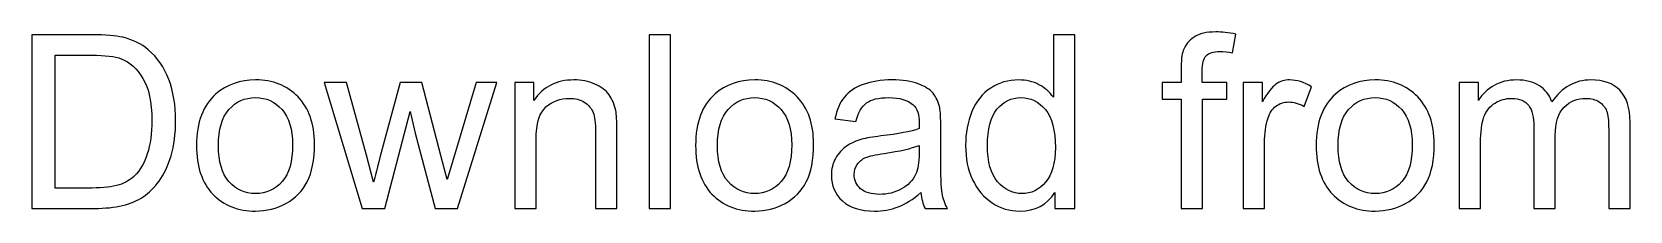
# Model space of a CAD drawing. Header units: millimetres. Extents: x -329 to 352, y -94 to 146.
# Drawn here: x -28.2 to 27.5, y -94 to -87.7 of the extents above; entities that cross this region are included whole.
import ezdxf

# ---------------------------------------------------------------- set-up
doc = ezdxf.new("R2010")
doc.units = ezdxf.units.MM
doc.header["$MEASUREMENT"] = 0
doc.layers.add('Layer 1', color=7, linetype='Continuous')

msp = doc.modelspace()

# ---------------------------------------------------------------- linework, layer by layer
at = {"layer": 'Layer 1', "color": 7}
for points, knots in [([(-28.2164, -93.9036), (-28.2164, -93.9036), (-28.2164, -87.8414), (-28.2164, -87.8414), (-28.2164, -87.8414), (-28.2164, -87.8414), (-26.1279, -87.8414), (-26.1279, -87.8414), (-26.1279, -87.8414), (-25.6566, -87.8414), (-25.2968, -87.8697), (-25.0484, -87.9275), (-25.0484, -87.9275), (-24.7013, -88.008), (-24.4049, -88.1533), (-24.1594, -88.3621), (-24.1594, -88.3621), (-23.8391, -88.6331), (-23.6006, -88.9774), (-23.4426, -89.3979), (-23.4426, -89.3979), (-23.2831, -89.8184), (-23.2041, -90.2996), (-23.2041, -90.8401), (-23.2041, -90.8401), (-23.2041, -91.3001), (-23.2577, -91.7079), (-23.3649, -92.0635), (-23.3649, -92.0635), (-23.4722, -92.4191), (-23.6105, -92.714), (-23.7784, -92.9469), (-23.7784, -92.9469), (-23.9477, -93.1797), (-24.1312, -93.3631), (-24.3316, -93.4958), (-24.3316, -93.4958), (-24.5305, -93.6298), (-24.7718, -93.7314), (-25.0541, -93.8006), (-25.0541, -93.8006), (-25.3377, -93.8697), (-25.6622, -93.9036), (-26.0291, -93.9036), (-26.0291, -93.9036), (-26.0291, -93.9036), (-28.2164, -93.9036), (-28.2164, -93.9036)], [0, 0, 0, 0, 0.0769231, 0.0769231, 0.0769231, 0.0769231, 0.1538462, 0.1538462, 0.1538462, 0.1538462, 0.2307692, 0.2307692, 0.2307692, 0.2307692, 0.3076923, 0.3076923, 0.3076923, 0.3076923, 0.3846154, 0.3846154, 0.3846154, 0.3846154, 0.4615385, 0.4615385, 0.4615385, 0.4615385, 0.5384615, 0.5384615, 0.5384615, 0.5384615, 0.6153846, 0.6153846, 0.6153846, 0.6153846, 0.6923077, 0.6923077, 0.6923077, 0.6923077, 0.7692308, 0.7692308, 0.7692308, 0.7692308, 0.8461538, 0.8461538, 0.8461538, 0.8461538, 1, 1, 1, 1]), ([(-6.6798, -93.9036), (-6.6798, -93.9036), (-6.6798, -87.8414), (-6.6798, -87.8414), (-6.6798, -87.8414), (-6.6798, -87.8414), (-5.9348, -87.8414), (-5.9348, -87.8414), (-5.9348, -87.8414), (-5.9348, -87.8414), (-5.9348, -93.9036), (-5.9348, -93.9036), (-5.9348, -93.9036), (-5.9348, -93.9036), (-6.6798, -93.9036), (-6.6798, -93.9036)], [0, 0, 0, 0, 0.2, 0.2, 0.2, 0.2, 0.4, 0.4, 0.4, 0.4, 0.6, 0.6, 0.6, 0.6, 1, 1, 1, 1]), ([(7.4722, -93.9036), (7.4722, -93.9036), (7.4722, -93.3462), (7.4722, -93.3462), (7.4722, -93.3462), (7.1943, -93.7794), (6.785, -93.9967), (6.2446, -93.9967), (6.2446, -93.9967), (5.8946, -93.9967), (5.5729, -93.9008), (5.2808, -93.7075), (5.2808, -93.7075), (4.9873, -93.5155), (4.7601, -93.246), (4.5978, -92.9017), (4.5978, -92.9017), (4.4369, -92.556), (4.3565, -92.1595), (4.3565, -91.7107), (4.3565, -91.7107), (4.3565, -91.2733), (4.4299, -90.8768), (4.5752, -90.5197), (4.5752, -90.5197), (4.722, -90.1641), (4.9407, -89.8904), (5.2328, -89.7013), (5.2328, -89.7013), (5.5235, -89.5108), (5.8509, -89.4162), (6.2107, -89.4162), (6.2107, -89.4162), (6.476, -89.4162), (6.7117, -89.4727), (6.9177, -89.5842), (6.9177, -89.5842), (7.1237, -89.6957), (7.2916, -89.8424), (7.4214, -90.0216), (7.4214, -90.0216), (7.4214, -90.0216), (7.4214, -87.8414), (7.4214, -87.8414), (7.4214, -87.8414), (7.4214, -87.8414), (8.1665, -87.8414), (8.1665, -87.8414), (8.1665, -87.8414), (8.1665, -87.8414), (8.1665, -93.9036), (8.1665, -93.9036), (8.1665, -93.9036), (8.1665, -93.9036), (7.4722, -93.9036), (7.4722, -93.9036)], [0, 0, 0, 0, 0.0666667, 0.0666667, 0.0666667, 0.0666667, 0.1333333, 0.1333333, 0.1333333, 0.1333333, 0.2, 0.2, 0.2, 0.2, 0.2666667, 0.2666667, 0.2666667, 0.2666667, 0.3333333, 0.3333333, 0.3333333, 0.3333333, 0.4, 0.4, 0.4, 0.4, 0.4666667, 0.4666667, 0.4666667, 0.4666667, 0.5333333, 0.5333333, 0.5333333, 0.5333333, 0.6, 0.6, 0.6, 0.6, 0.6666667, 0.6666667, 0.6666667, 0.6666667, 0.7333333, 0.7333333, 0.7333333, 0.7333333, 0.8, 0.8, 0.8, 0.8, 0.8666667, 0.8666667, 0.8666667, 0.8666667, 1, 1, 1, 1]), ([(11.8749, -93.9036), (11.8749, -93.9036), (11.8749, -90.0851), (11.8749, -90.0851), (11.8749, -90.0851), (11.8749, -90.0851), (11.2145, -90.0851), (11.2145, -90.0851), (11.2145, -90.0851), (11.2145, -90.0851), (11.2145, -89.5094), (11.2145, -89.5094), (11.2145, -89.5094), (11.2145, -89.5094), (11.8749, -89.5094), (11.8749, -89.5094), (11.8749, -89.5094), (11.8749, -89.5094), (11.8749, -89.0437), (11.8749, -89.0437), (11.8749, -89.0437), (11.8749, -88.7488), (11.9003, -88.5301), (11.9525, -88.3875), (11.9525, -88.3875), (12.0245, -88.1956), (12.1487, -88.039), (12.3293, -87.9191), (12.3293, -87.9191), (12.5085, -87.7991), (12.7611, -87.7398), (13.0856, -87.7398), (13.0856, -87.7398), (13.2959, -87.7398), (13.5273, -87.7652), (13.7813, -87.8146), (13.7813, -87.8146), (13.7813, -87.8146), (13.6698, -88.4666), (13.6698, -88.4666), (13.6698, -88.4666), (13.5146, -88.4398), (13.3693, -88.4256), (13.231, -88.4256), (13.231, -88.4256), (13.0052, -88.4256), (12.8458, -88.4736), (12.7512, -88.5696), (12.7512, -88.5696), (12.6581, -88.6655), (12.6115, -88.8447), (12.6115, -89.1072), (12.6115, -89.1072), (12.6115, -89.1072), (12.6115, -89.5094), (12.6115, -89.5094), (12.6115, -89.5094), (12.6115, -89.5094), (13.4666, -89.5094), (13.4666, -89.5094), (13.4666, -89.5094), (13.4666, -89.5094), (13.4666, -90.0851), (13.4666, -90.0851), (13.4666, -90.0851), (13.4666, -90.0851), (12.62, -90.0851), (12.62, -90.0851), (12.62, -90.0851), (12.62, -90.0851), (12.62, -93.9036), (12.62, -93.9036), (12.62, -93.9036), (12.62, -93.9036), (11.8749, -93.9036), (11.8749, -93.9036)], [0, 0, 0, 0, 0.05, 0.05, 0.05, 0.05, 0.1, 0.1, 0.1, 0.1, 0.15, 0.15, 0.15, 0.15, 0.2, 0.2, 0.2, 0.2, 0.25, 0.25, 0.25, 0.25, 0.3, 0.3, 0.3, 0.3, 0.35, 0.35, 0.35, 0.35, 0.4, 0.4, 0.4, 0.4, 0.45, 0.45, 0.45, 0.45, 0.5, 0.5, 0.5, 0.5, 0.55, 0.55, 0.55, 0.55, 0.6, 0.6, 0.6, 0.6, 0.65, 0.65, 0.65, 0.65, 0.7, 0.7, 0.7, 0.7, 0.75, 0.75, 0.75, 0.75, 0.8, 0.8, 0.8, 0.8, 0.85, 0.85, 0.85, 0.85, 0.9, 0.9, 0.9, 0.9, 1, 1, 1, 1]), ([(-27.412, -93.1924), (-27.412, -93.1924), (-26.1194, -93.1924), (-26.1194, -93.1924), (-26.1194, -93.1924), (-25.7201, -93.1924), (-25.4068, -93.1557), (-25.1796, -93.0809), (-25.1796, -93.0809), (-24.9525, -93.0061), (-24.7718, -92.9017), (-24.6364, -92.7662), (-24.6364, -92.7662), (-24.4473, -92.5757), (-24.2991, -92.3189), (-24.1933, -91.9972), (-24.1933, -91.9972), (-24.0874, -91.6754), (-24.0338, -91.286), (-24.0338, -90.8274), (-24.0338, -90.8274), (-24.0338, -90.1924), (-24.1382, -89.7041), (-24.3457, -89.3626), (-24.3457, -89.3626), (-24.5531, -89.0211), (-24.8057, -88.7925), (-25.1034, -88.6768), (-25.1034, -88.6768), (-25.3179, -88.5936), (-25.6637, -88.5526), (-26.1406, -88.5526), (-26.1406, -88.5526), (-26.1406, -88.5526), (-27.412, -88.5526), (-27.412, -88.5526), (-27.412, -88.5526), (-27.412, -88.5526), (-27.412, -93.1924), (-27.412, -93.1924)], [0, 0, 0, 0, 0.0909091, 0.0909091, 0.0909091, 0.0909091, 0.1818182, 0.1818182, 0.1818182, 0.1818182, 0.2727273, 0.2727273, 0.2727273, 0.2727273, 0.3636364, 0.3636364, 0.3636364, 0.3636364, 0.4545455, 0.4545455, 0.4545455, 0.4545455, 0.5454545, 0.5454545, 0.5454545, 0.5454545, 0.6363636, 0.6363636, 0.6363636, 0.6363636, 0.7272727, 0.7272727, 0.7272727, 0.7272727, 0.8181818, 0.8181818, 0.8181818, 0.8181818, 1, 1, 1, 1]), ([(-22.4745, -91.7065), (-22.4745, -90.8951), (-22.2487, -90.294), (-21.7958, -89.9031), (-21.7958, -89.9031), (-21.419, -89.5785), (-20.9575, -89.4162), (-20.4143, -89.4162), (-20.4143, -89.4162), (-19.8117, -89.4162), (-19.3178, -89.6138), (-18.934, -90.0089), (-18.934, -90.0089), (-18.5516, -90.4026), (-18.3597, -90.9487), (-18.3597, -91.6444), (-18.3597, -91.6444), (-18.3597, -92.2088), (-18.4443, -92.6519), (-18.6137, -92.9751), (-18.6137, -92.9751), (-18.783, -93.2982), (-19.03, -93.5494), (-19.3545, -93.7286), (-19.3545, -93.7286), (-19.6777, -93.9078), (-20.0319, -93.9967), (-20.4143, -93.9967), (-20.4143, -93.9967), (-21.0295, -93.9967), (-21.5262, -93.8006), (-21.9058, -93.4069), (-21.9058, -93.4069), (-22.2854, -93.0132), (-22.4745, -92.4459), (-22.4745, -91.7065)], [0, 0, 0, 0, 0.1, 0.1, 0.1, 0.1, 0.2, 0.2, 0.2, 0.2, 0.3, 0.3, 0.3, 0.3, 0.4, 0.4, 0.4, 0.4, 0.5, 0.5, 0.5, 0.5, 0.6, 0.6, 0.6, 0.6, 0.7, 0.7, 0.7, 0.7, 0.8, 0.8, 0.8, 0.8, 1, 1, 1, 1]), ([(-16.696, -93.9036), (-16.696, -93.9036), (-18.0238, -89.5094), (-18.0238, -89.5094), (-18.0238, -89.5094), (-18.0238, -89.5094), (-17.2449, -89.5094), (-17.2449, -89.5094), (-17.2449, -89.5094), (-17.2449, -89.5094), (-16.5436, -92.0452), (-16.5436, -92.0452), (-16.5436, -92.0452), (-16.5436, -92.0452), (-16.2952, -92.9892), (-16.2952, -92.9892), (-16.2952, -92.9892), (-16.2853, -92.9426), (-16.2091, -92.6407), (-16.068, -92.0833), (-16.068, -92.0833), (-16.068, -92.0833), (-15.3723, -89.5094), (-15.3723, -89.5094), (-15.3723, -89.5094), (-15.3723, -89.5094), (-14.6089, -89.5094), (-14.6089, -89.5094), (-14.6089, -89.5094), (-14.6089, -89.5094), (-13.9471, -92.0607), (-13.9471, -92.0607), (-13.9471, -92.0607), (-13.9471, -92.0607), (-13.7312, -92.8975), (-13.7312, -92.8975), (-13.7312, -92.8975), (-13.7312, -92.8975), (-13.4786, -92.0494), (-13.4786, -92.0494), (-13.4786, -92.0494), (-13.4786, -92.0494), (-12.7194, -89.5094), (-12.7194, -89.5094), (-12.7194, -89.5094), (-12.7194, -89.5094), (-11.9955, -89.5094), (-11.9955, -89.5094), (-11.9955, -89.5094), (-11.9955, -89.5094), (-13.3742, -93.9036), (-13.3742, -93.9036), (-13.3742, -93.9036), (-13.3742, -93.9036), (-14.1447, -93.9036), (-14.1447, -93.9036), (-14.1447, -93.9036), (-14.1447, -93.9036), (-14.8418, -91.2747), (-14.8418, -91.2747), (-14.8418, -91.2747), (-14.8418, -91.2747), (-15.0182, -90.5226), (-15.0182, -90.5226), (-15.0182, -90.5226), (-15.0182, -90.5226), (-15.9072, -93.9036), (-15.9072, -93.9036), (-15.9072, -93.9036), (-15.9072, -93.9036), (-16.696, -93.9036), (-16.696, -93.9036)], [0, 0, 0, 0, 0.0526316, 0.0526316, 0.0526316, 0.0526316, 0.1052632, 0.1052632, 0.1052632, 0.1052632, 0.1578947, 0.1578947, 0.1578947, 0.1578947, 0.2105263, 0.2105263, 0.2105263, 0.2105263, 0.2631579, 0.2631579, 0.2631579, 0.2631579, 0.3157895, 0.3157895, 0.3157895, 0.3157895, 0.3684211, 0.3684211, 0.3684211, 0.3684211, 0.4210526, 0.4210526, 0.4210526, 0.4210526, 0.4736842, 0.4736842, 0.4736842, 0.4736842, 0.5263158, 0.5263158, 0.5263158, 0.5263158, 0.5789474, 0.5789474, 0.5789474, 0.5789474, 0.6315789, 0.6315789, 0.6315789, 0.6315789, 0.6842105, 0.6842105, 0.6842105, 0.6842105, 0.7368421, 0.7368421, 0.7368421, 0.7368421, 0.7894737, 0.7894737, 0.7894737, 0.7894737, 0.8421053, 0.8421053, 0.8421053, 0.8421053, 0.8947368, 0.8947368, 0.8947368, 0.8947368, 1, 1, 1, 1]), ([(-11.3718, -93.9036), (-11.3718, -93.9036), (-11.3718, -89.5094), (-11.3718, -89.5094), (-11.3718, -89.5094), (-11.3718, -89.5094), (-10.7029, -89.5094), (-10.7029, -89.5094), (-10.7029, -89.5094), (-10.7029, -89.5094), (-10.7029, -90.1331), (-10.7029, -90.1331), (-10.7029, -90.1331), (-10.3812, -89.6547), (-9.9155, -89.4162), (-9.3073, -89.4162), (-9.3073, -89.4162), (-9.042, -89.4162), (-8.7993, -89.4642), (-8.5778, -89.5588), (-8.5778, -89.5588), (-8.3562, -89.6533), (-8.1897, -89.7789), (-8.0797, -89.9327), (-8.0797, -89.9327), (-7.9696, -90.0865), (-7.892, -90.27), (-7.8482, -90.4816), (-7.8482, -90.4816), (-7.8214, -90.6199), (-7.8073, -90.8612), (-7.8073, -91.2055), (-7.8073, -91.2055), (-7.8073, -91.2055), (-7.8073, -93.9036), (-7.8073, -93.9036), (-7.8073, -93.9036), (-7.8073, -93.9036), (-8.5524, -93.9036), (-8.5524, -93.9036), (-8.5524, -93.9036), (-8.5524, -93.9036), (-8.5524, -91.2338), (-8.5524, -91.2338), (-8.5524, -91.2338), (-8.5524, -90.9304), (-8.5806, -90.7032), (-8.6385, -90.5536), (-8.6385, -90.5536), (-8.6963, -90.404), (-8.7993, -90.2841), (-8.9461, -90.1938), (-8.9461, -90.1938), (-9.0928, -90.1049), (-9.2664, -90.0597), (-9.464, -90.0597), (-9.464, -90.0597), (-9.7801, -90.0597), (-10.0524, -90.1599), (-10.2824, -90.3617), (-10.2824, -90.3617), (-10.5124, -90.5621), (-10.6267, -90.9445), (-10.6267, -91.5061), (-10.6267, -91.5061), (-10.6267, -91.5061), (-10.6267, -93.9036), (-10.6267, -93.9036), (-10.6267, -93.9036), (-10.6267, -93.9036), (-11.3718, -93.9036), (-11.3718, -93.9036)], [0, 0, 0, 0, 0.0526316, 0.0526316, 0.0526316, 0.0526316, 0.1052632, 0.1052632, 0.1052632, 0.1052632, 0.1578947, 0.1578947, 0.1578947, 0.1578947, 0.2105263, 0.2105263, 0.2105263, 0.2105263, 0.2631579, 0.2631579, 0.2631579, 0.2631579, 0.3157895, 0.3157895, 0.3157895, 0.3157895, 0.3684211, 0.3684211, 0.3684211, 0.3684211, 0.4210526, 0.4210526, 0.4210526, 0.4210526, 0.4736842, 0.4736842, 0.4736842, 0.4736842, 0.5263158, 0.5263158, 0.5263158, 0.5263158, 0.5789474, 0.5789474, 0.5789474, 0.5789474, 0.6315789, 0.6315789, 0.6315789, 0.6315789, 0.6842105, 0.6842105, 0.6842105, 0.6842105, 0.7368421, 0.7368421, 0.7368421, 0.7368421, 0.7894737, 0.7894737, 0.7894737, 0.7894737, 0.8421053, 0.8421053, 0.8421053, 0.8421053, 0.8947368, 0.8947368, 0.8947368, 0.8947368, 1, 1, 1, 1]), ([(-5.0613, -91.7065), (-5.0613, -90.8951), (-4.8355, -90.294), (-4.3826, -89.9031), (-4.3826, -89.9031), (-4.0058, -89.5785), (-3.5443, -89.4162), (-3.0011, -89.4162), (-3.0011, -89.4162), (-2.3985, -89.4162), (-1.9046, -89.6138), (-1.5208, -90.0089), (-1.5208, -90.0089), (-1.1384, -90.4026), (-0.9465, -90.9487), (-0.9465, -91.6444), (-0.9465, -91.6444), (-0.9465, -92.2088), (-1.0311, -92.6519), (-1.2005, -92.9751), (-1.2005, -92.9751), (-1.3698, -93.2982), (-1.6168, -93.5494), (-1.9413, -93.7286), (-1.9413, -93.7286), (-2.2645, -93.9078), (-2.6187, -93.9967), (-3.0011, -93.9967), (-3.0011, -93.9967), (-3.6163, -93.9967), (-4.113, -93.8006), (-4.4926, -93.4069), (-4.4926, -93.4069), (-4.8722, -93.0132), (-5.0613, -92.4459), (-5.0613, -91.7065)], [0, 0, 0, 0, 0.1, 0.1, 0.1, 0.1, 0.2, 0.2, 0.2, 0.2, 0.3, 0.3, 0.3, 0.3, 0.4, 0.4, 0.4, 0.4, 0.5, 0.5, 0.5, 0.5, 0.6, 0.6, 0.6, 0.6, 0.7, 0.7, 0.7, 0.7, 0.8, 0.8, 0.8, 0.8, 1, 1, 1, 1]), ([(2.7972, -93.3533), (2.5206, -93.5889), (2.2539, -93.754), (1.9985, -93.8514), (1.9985, -93.8514), (1.7431, -93.9488), (1.4694, -93.9967), (1.1758, -93.9967), (1.1758, -93.9967), (0.6932, -93.9967), (0.3221, -93.8796), (0.0625, -93.644), (0.0625, -93.644), (-0.1972, -93.4097), (-0.327, -93.1091), (-0.327, -92.7437), (-0.327, -92.7437), (-0.327, -92.5292), (-0.2776, -92.333), (-0.1802, -92.1552), (-0.1802, -92.1552), (-0.0815, -91.9774), (0.0469, -91.8363), (0.205, -91.7291), (0.205, -91.7291), (0.3644, -91.6218), (0.5422, -91.54), (0.7412, -91.4849), (0.7412, -91.4849), (0.888, -91.4468), (1.1095, -91.4102), (1.4044, -91.3735), (1.4044, -91.3735), (2.0056, -91.3029), (2.4501, -91.2168), (2.7337, -91.1181), (2.7337, -91.1181), (2.7365, -91.0165), (2.7379, -90.9515), (2.7379, -90.9247), (2.7379, -90.9247), (2.7379, -90.6228), (2.6674, -90.4097), (2.5263, -90.2855), (2.5263, -90.2855), (2.3358, -90.1176), (2.0521, -90.0343), (1.6768, -90.0343), (1.6768, -90.0343), (1.3254, -90.0343), (1.0658, -90.0964), (0.8993, -90.2192), (0.8993, -90.2192), (0.7313, -90.3419), (0.6086, -90.5593), (0.5281, -90.8725), (0.5281, -90.8725), (0.5281, -90.8725), (-0.2, -90.7709), (-0.2, -90.7709), (-0.2, -90.7709), (-0.1337, -90.4591), (-0.025, -90.2065), (0.1274, -90.0146), (0.1274, -90.0146), (0.2798, -89.8227), (0.4999, -89.6759), (0.7878, -89.5715), (0.7878, -89.5715), (1.0742, -89.4685), (1.4087, -89.4162), (1.7869, -89.4162), (1.7869, -89.4162), (2.1622, -89.4162), (2.4684, -89.46), (2.7041, -89.5489), (2.7041, -89.5489), (2.9383, -89.6378), (3.1119, -89.7479), (3.222, -89.8819), (3.222, -89.8819), (3.332, -90.016), (3.4096, -90.1853), (3.4548, -90.3899), (3.4548, -90.3899), (3.4788, -90.5169), (3.4915, -90.7455), (3.4915, -91.0743), (3.4915, -91.0743), (3.4915, -91.0743), (3.4915, -92.0621), (3.4915, -92.0621), (3.4915, -92.0621), (3.4915, -92.7521), (3.507, -93.1882), (3.538, -93.373), (3.538, -93.373), (3.5677, -93.5579), (3.6298, -93.7343), (3.7201, -93.9036), (3.7201, -93.9036), (3.7201, -93.9036), (2.9411, -93.9036), (2.9411, -93.9036), (2.9411, -93.9036), (2.8664, -93.747), (2.8184, -93.5635), (2.7972, -93.3533)], [0, 0, 0, 0, 0.0357143, 0.0357143, 0.0357143, 0.0357143, 0.0714286, 0.0714286, 0.0714286, 0.0714286, 0.1071429, 0.1071429, 0.1071429, 0.1071429, 0.1428571, 0.1428571, 0.1428571, 0.1428571, 0.1785714, 0.1785714, 0.1785714, 0.1785714, 0.2142857, 0.2142857, 0.2142857, 0.2142857, 0.25, 0.25, 0.25, 0.25, 0.2857143, 0.2857143, 0.2857143, 0.2857143, 0.3214286, 0.3214286, 0.3214286, 0.3214286, 0.3571429, 0.3571429, 0.3571429, 0.3571429, 0.3928571, 0.3928571, 0.3928571, 0.3928571, 0.4285714, 0.4285714, 0.4285714, 0.4285714, 0.4642857, 0.4642857, 0.4642857, 0.4642857, 0.5, 0.5, 0.5, 0.5, 0.5357143, 0.5357143, 0.5357143, 0.5357143, 0.5714286, 0.5714286, 0.5714286, 0.5714286, 0.6071429, 0.6071429, 0.6071429, 0.6071429, 0.6428571, 0.6428571, 0.6428571, 0.6428571, 0.6785714, 0.6785714, 0.6785714, 0.6785714, 0.7142857, 0.7142857, 0.7142857, 0.7142857, 0.75, 0.75, 0.75, 0.75, 0.7857143, 0.7857143, 0.7857143, 0.7857143, 0.8214286, 0.8214286, 0.8214286, 0.8214286, 0.8571429, 0.8571429, 0.8571429, 0.8571429, 0.8928571, 0.8928571, 0.8928571, 0.8928571, 0.9285714, 0.9285714, 0.9285714, 0.9285714, 1, 1, 1, 1]), ([(14.0409, -93.9036), (14.0409, -93.9036), (14.0409, -89.5094), (14.0409, -89.5094), (14.0409, -89.5094), (14.0409, -89.5094), (14.7098, -89.5094), (14.7098, -89.5094), (14.7098, -89.5094), (14.7098, -89.5094), (14.7098, -90.1825), (14.7098, -90.1825), (14.7098, -90.1825), (14.8805, -89.8706), (15.0386, -89.6646), (15.1839, -89.5658), (15.1839, -89.5658), (15.3293, -89.4656), (15.4887, -89.4162), (15.6623, -89.4162), (15.6623, -89.4162), (15.9135, -89.4162), (16.1689, -89.4953), (16.4285, -89.6519), (16.4285, -89.6519), (16.4285, -89.6519), (16.1633, -90.3391), (16.1633, -90.3391), (16.1633, -90.3391), (15.9826, -90.2375), (15.802, -90.1867), (15.6214, -90.1867), (15.6214, -90.1867), (15.4591, -90.1867), (15.3138, -90.2361), (15.1854, -90.3335), (15.1854, -90.3335), (15.0569, -90.4308), (14.9652, -90.5663), (14.9102, -90.7399), (14.9102, -90.7399), (14.8269, -91.0038), (14.786, -91.293), (14.786, -91.6077), (14.786, -91.6077), (14.786, -91.6077), (14.786, -93.9036), (14.786, -93.9036), (14.786, -93.9036), (14.786, -93.9036), (14.0409, -93.9036), (14.0409, -93.9036)], [0, 0, 0, 0, 0.0714286, 0.0714286, 0.0714286, 0.0714286, 0.1428571, 0.1428571, 0.1428571, 0.1428571, 0.2142857, 0.2142857, 0.2142857, 0.2142857, 0.2857143, 0.2857143, 0.2857143, 0.2857143, 0.3571429, 0.3571429, 0.3571429, 0.3571429, 0.4285714, 0.4285714, 0.4285714, 0.4285714, 0.5, 0.5, 0.5, 0.5, 0.5714286, 0.5714286, 0.5714286, 0.5714286, 0.6428571, 0.6428571, 0.6428571, 0.6428571, 0.7142857, 0.7142857, 0.7142857, 0.7142857, 0.7857143, 0.7857143, 0.7857143, 0.7857143, 0.8571429, 0.8571429, 0.8571429, 0.8571429, 1, 1, 1, 1]), ([(16.5894, -91.7065), (16.5894, -90.8951), (16.8152, -90.294), (17.2681, -89.9031), (17.2681, -89.9031), (17.6449, -89.5785), (18.1064, -89.4162), (18.6496, -89.4162), (18.6496, -89.4162), (19.2522, -89.4162), (19.7461, -89.6138), (20.1299, -90.0089), (20.1299, -90.0089), (20.5123, -90.4026), (20.7042, -90.9487), (20.7042, -91.6444), (20.7042, -91.6444), (20.7042, -92.2088), (20.6196, -92.6519), (20.4502, -92.9751), (20.4502, -92.9751), (20.2809, -93.2982), (20.0339, -93.5494), (19.7094, -93.7286), (19.7094, -93.7286), (19.3862, -93.9078), (19.032, -93.9967), (18.6496, -93.9967), (18.6496, -93.9967), (18.0344, -93.9967), (17.5377, -93.8006), (17.1581, -93.4069), (17.1581, -93.4069), (16.7785, -93.0132), (16.5894, -92.4459), (16.5894, -91.7065)], [0, 0, 0, 0, 0.1, 0.1, 0.1, 0.1, 0.2, 0.2, 0.2, 0.2, 0.3, 0.3, 0.3, 0.3, 0.4, 0.4, 0.4, 0.4, 0.5, 0.5, 0.5, 0.5, 0.6, 0.6, 0.6, 0.6, 0.7, 0.7, 0.7, 0.7, 0.8, 0.8, 0.8, 0.8, 1, 1, 1, 1]), ([(21.5777, -93.9036), (21.5777, -93.9036), (21.5777, -89.5094), (21.5777, -89.5094), (21.5777, -89.5094), (21.5777, -89.5094), (22.2466, -89.5094), (22.2466, -89.5094), (22.2466, -89.5094), (22.2466, -89.5094), (22.2466, -90.1303), (22.2466, -90.1303), (22.2466, -90.1303), (22.3834, -89.9158), (22.5669, -89.7422), (22.7955, -89.6124), (22.7955, -89.6124), (23.0241, -89.4812), (23.2837, -89.4162), (23.5758, -89.4162), (23.5758, -89.4162), (23.9004, -89.4162), (24.1671, -89.484), (24.3745, -89.618), (24.3745, -89.618), (24.582, -89.7535), (24.7287, -89.9412), (24.8134, -90.1839), (24.8134, -90.1839), (25.1633, -89.6717), (25.6163, -89.4162), (26.1751, -89.4162), (26.1751, -89.4162), (26.6126, -89.4162), (26.9498, -89.5362), (27.1841, -89.7775), (27.1841, -89.7775), (27.4197, -90.0188), (27.5383, -90.3899), (27.5383, -90.8909), (27.5383, -90.8909), (27.5383, -90.8909), (27.5383, -93.9036), (27.5383, -93.9036), (27.5383, -93.9036), (27.5383, -93.9036), (26.7932, -93.9036), (26.7932, -93.9036), (26.7932, -93.9036), (26.7932, -93.9036), (26.7932, -91.1378), (26.7932, -91.1378), (26.7932, -91.1378), (26.7932, -90.8415), (26.7678, -90.627), (26.7198, -90.4958), (26.7198, -90.4958), (26.6718, -90.3645), (26.5843, -90.2601), (26.4559, -90.1797), (26.4559, -90.1797), (26.3289, -90.0992), (26.1794, -90.0597), (26.0086, -90.0597), (26.0086, -90.0597), (25.6982, -90.0597), (25.4413, -90.1627), (25.2367, -90.3673), (25.2367, -90.3673), (25.0321, -90.5734), (24.9305, -90.9022), (24.9305, -91.3537), (24.9305, -91.3537), (24.9305, -91.3537), (24.9305, -93.9036), (24.9305, -93.9036), (24.9305, -93.9036), (24.9305, -93.9036), (24.1854, -93.9036), (24.1854, -93.9036), (24.1854, -93.9036), (24.1854, -93.9036), (24.1854, -91.0517), (24.1854, -91.0517), (24.1854, -91.0517), (24.1854, -90.7215), (24.1248, -90.4732), (24.0034, -90.3081), (24.0034, -90.3081), (23.8821, -90.143), (23.6831, -90.0597), (23.4079, -90.0597), (23.4079, -90.0597), (23.1991, -90.0597), (23.0058, -90.1148), (22.828, -90.2248), (22.828, -90.2248), (22.6502, -90.3349), (22.5217, -90.4958), (22.4413, -90.7088), (22.4413, -90.7088), (22.3623, -90.9205), (22.3228, -91.2267), (22.3228, -91.6261), (22.3228, -91.6261), (22.3228, -91.6261), (22.3228, -93.9036), (22.3228, -93.9036), (22.3228, -93.9036), (22.3228, -93.9036), (21.5777, -93.9036), (21.5777, -93.9036)], [0, 0, 0, 0, 0.0344828, 0.0344828, 0.0344828, 0.0344828, 0.0689655, 0.0689655, 0.0689655, 0.0689655, 0.1034483, 0.1034483, 0.1034483, 0.1034483, 0.137931, 0.137931, 0.137931, 0.137931, 0.1724138, 0.1724138, 0.1724138, 0.1724138, 0.2068966, 0.2068966, 0.2068966, 0.2068966, 0.2413793, 0.2413793, 0.2413793, 0.2413793, 0.2758621, 0.2758621, 0.2758621, 0.2758621, 0.3103448, 0.3103448, 0.3103448, 0.3103448, 0.3448276, 0.3448276, 0.3448276, 0.3448276, 0.3793103, 0.3793103, 0.3793103, 0.3793103, 0.4137931, 0.4137931, 0.4137931, 0.4137931, 0.4482759, 0.4482759, 0.4482759, 0.4482759, 0.4827586, 0.4827586, 0.4827586, 0.4827586, 0.5172414, 0.5172414, 0.5172414, 0.5172414, 0.5517241, 0.5517241, 0.5517241, 0.5517241, 0.5862069, 0.5862069, 0.5862069, 0.5862069, 0.6206897, 0.6206897, 0.6206897, 0.6206897, 0.6551724, 0.6551724, 0.6551724, 0.6551724, 0.6896552, 0.6896552, 0.6896552, 0.6896552, 0.7241379, 0.7241379, 0.7241379, 0.7241379, 0.7586207, 0.7586207, 0.7586207, 0.7586207, 0.7931034, 0.7931034, 0.7931034, 0.7931034, 0.8275862, 0.8275862, 0.8275862, 0.8275862, 0.862069, 0.862069, 0.862069, 0.862069, 0.8965517, 0.8965517, 0.8965517, 0.8965517, 0.9310345, 0.9310345, 0.9310345, 0.9310345, 1, 1, 1, 1]), ([(-21.7125, -91.7079), (-21.7125, -92.2695), (-21.5897, -92.69), (-21.3442, -92.968), (-21.3442, -92.968), (-21.0972, -93.2474), (-20.7882, -93.3871), (-20.4143, -93.3871), (-20.4143, -93.3871), (-20.0446, -93.3871), (-19.7369, -93.2474), (-19.49, -92.9666), (-19.49, -92.9666), (-19.2445, -92.6858), (-19.1217, -92.2582), (-19.1217, -91.6839), (-19.1217, -91.6839), (-19.1217, -91.142), (-19.2459, -90.7314), (-19.4928, -90.4534), (-19.4928, -90.4534), (-19.7398, -90.174), (-20.0474, -90.0343), (-20.4143, -90.0343), (-20.4143, -90.0343), (-20.7882, -90.0343), (-21.0972, -90.1726), (-21.3442, -90.4506), (-21.3442, -90.4506), (-21.5897, -90.7286), (-21.7125, -91.1477), (-21.7125, -91.7079)], [0, 0, 0, 0, 0.1111111, 0.1111111, 0.1111111, 0.1111111, 0.2222222, 0.2222222, 0.2222222, 0.2222222, 0.3333333, 0.3333333, 0.3333333, 0.3333333, 0.4444444, 0.4444444, 0.4444444, 0.4444444, 0.5555556, 0.5555556, 0.5555556, 0.5555556, 0.6666667, 0.6666667, 0.6666667, 0.6666667, 0.7777778, 0.7777778, 0.7777778, 0.7777778, 1, 1, 1, 1]), ([(-4.2993, -91.7079), (-4.2993, -92.2695), (-4.1765, -92.69), (-3.931, -92.968), (-3.931, -92.968), (-3.684, -93.2474), (-3.375, -93.3871), (-3.0011, -93.3871), (-3.0011, -93.3871), (-2.6314, -93.3871), (-2.3237, -93.2474), (-2.0768, -92.9666), (-2.0768, -92.9666), (-1.8313, -92.6858), (-1.7085, -92.2582), (-1.7085, -91.6839), (-1.7085, -91.6839), (-1.7085, -91.142), (-1.8327, -90.7314), (-2.0796, -90.4534), (-2.0796, -90.4534), (-2.3266, -90.174), (-2.6342, -90.0343), (-3.0011, -90.0343), (-3.0011, -90.0343), (-3.375, -90.0343), (-3.684, -90.1726), (-3.931, -90.4506), (-3.931, -90.4506), (-4.1765, -90.7286), (-4.2993, -91.1477), (-4.2993, -91.7079)], [0, 0, 0, 0, 0.1111111, 0.1111111, 0.1111111, 0.1111111, 0.2222222, 0.2222222, 0.2222222, 0.2222222, 0.3333333, 0.3333333, 0.3333333, 0.3333333, 0.4444444, 0.4444444, 0.4444444, 0.4444444, 0.5555556, 0.5555556, 0.5555556, 0.5555556, 0.6666667, 0.6666667, 0.6666667, 0.6666667, 0.7777778, 0.7777778, 0.7777778, 0.7777778, 1, 1, 1, 1]), ([(5.1185, -91.7121), (5.1185, -92.2738), (5.237, -92.6929), (5.4755, -92.9709), (5.4755, -92.9709), (5.7126, -93.2488), (5.9934, -93.3871), (6.3165, -93.3871), (6.3165, -93.3871), (6.6425, -93.3871), (6.9191, -93.2545), (7.1477, -92.9892), (7.1477, -92.9892), (7.3749, -92.7239), (7.4892, -92.3189), (7.4892, -91.7742), (7.4892, -91.7742), (7.4892, -91.1759), (7.3735, -90.7356), (7.1406, -90.4548), (7.1406, -90.4548), (6.9092, -90.174), (6.6228, -90.0343), (6.2827, -90.0343), (6.2827, -90.0343), (5.9511, -90.0343), (5.6745, -90.1684), (5.4515, -90.4379), (5.4515, -90.4379), (5.23, -90.7074), (5.1185, -91.1322), (5.1185, -91.7121)], [0, 0, 0, 0, 0.1111111, 0.1111111, 0.1111111, 0.1111111, 0.2222222, 0.2222222, 0.2222222, 0.2222222, 0.3333333, 0.3333333, 0.3333333, 0.3333333, 0.4444444, 0.4444444, 0.4444444, 0.4444444, 0.5555556, 0.5555556, 0.5555556, 0.5555556, 0.6666667, 0.6666667, 0.6666667, 0.6666667, 0.7777778, 0.7777778, 0.7777778, 0.7777778, 1, 1, 1, 1]), ([(17.3514, -91.7079), (17.3514, -92.2695), (17.4742, -92.69), (17.7197, -92.968), (17.7197, -92.968), (17.9667, -93.2474), (18.2757, -93.3871), (18.6496, -93.3871), (18.6496, -93.3871), (19.0193, -93.3871), (19.327, -93.2474), (19.5739, -92.9666), (19.5739, -92.9666), (19.8194, -92.6858), (19.9422, -92.2582), (19.9422, -91.6839), (19.9422, -91.6839), (19.9422, -91.142), (19.818, -90.7314), (19.5711, -90.4534), (19.5711, -90.4534), (19.3241, -90.174), (19.0165, -90.0343), (18.6496, -90.0343), (18.6496, -90.0343), (18.2757, -90.0343), (17.9667, -90.1726), (17.7197, -90.4506), (17.7197, -90.4506), (17.4742, -90.7286), (17.3514, -91.1477), (17.3514, -91.7079)], [0, 0, 0, 0, 0.1111111, 0.1111111, 0.1111111, 0.1111111, 0.2222222, 0.2222222, 0.2222222, 0.2222222, 0.3333333, 0.3333333, 0.3333333, 0.3333333, 0.4444444, 0.4444444, 0.4444444, 0.4444444, 0.5555556, 0.5555556, 0.5555556, 0.5555556, 0.6666667, 0.6666667, 0.6666667, 0.6666667, 0.7777778, 0.7777778, 0.7777778, 0.7777778, 1, 1, 1, 1]), ([(2.7379, -91.7023), (2.467, -91.8123), (2.0606, -91.9055), (1.5187, -91.9817), (1.5187, -91.9817), (1.2111, -92.0254), (0.9938, -92.0748), (0.8668, -92.1298), (0.8668, -92.1298), (0.7398, -92.1849), (0.6424, -92.2653), (0.5733, -92.3697), (0.5733, -92.3697), (0.5041, -92.4755), (0.4689, -92.5927), (0.4689, -92.7225), (0.4689, -92.7225), (0.4689, -92.9186), (0.5437, -93.0837), (0.6946, -93.215), (0.6946, -93.215), (0.8456, -93.3462), (1.0658, -93.4125), (1.3551, -93.4125), (1.3551, -93.4125), (1.6415, -93.4125), (1.8969, -93.3504), (2.1213, -93.2249), (2.1213, -93.2249), (2.3442, -93.1007), (2.5093, -92.9299), (2.6138, -92.714), (2.6138, -92.714), (2.6942, -92.5461), (2.7337, -92.2992), (2.7337, -91.9732), (2.7337, -91.9732), (2.7337, -91.9732), (2.7379, -91.7023), (2.7379, -91.7023)], [0, 0, 0, 0, 0.0909091, 0.0909091, 0.0909091, 0.0909091, 0.1818182, 0.1818182, 0.1818182, 0.1818182, 0.2727273, 0.2727273, 0.2727273, 0.2727273, 0.3636364, 0.3636364, 0.3636364, 0.3636364, 0.4545455, 0.4545455, 0.4545455, 0.4545455, 0.5454545, 0.5454545, 0.5454545, 0.5454545, 0.6363636, 0.6363636, 0.6363636, 0.6363636, 0.7272727, 0.7272727, 0.7272727, 0.7272727, 0.8181818, 0.8181818, 0.8181818, 0.8181818, 1, 1, 1, 1])]:
    msp.add_open_spline(points, degree=3, knots=knots, dxfattribs=at)

doc.saveas('drawing.dxf')
